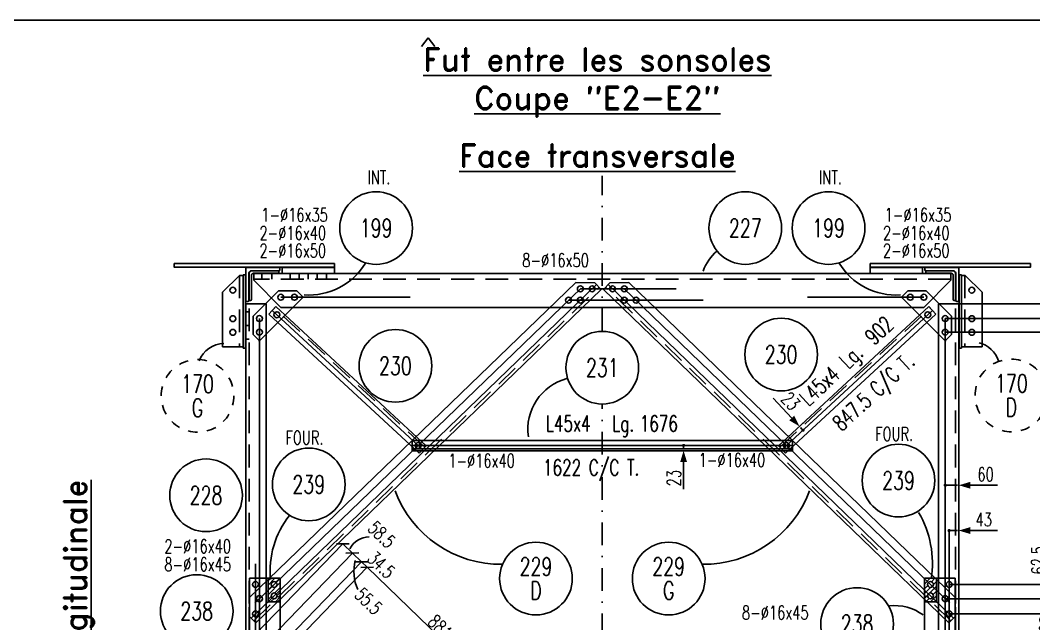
# Model space of a CAD drawing. Extents: x 512897 to 529117, y 6597 to 18077.
# Drawn here: x 522401 to 526864, y 15419 to 18077 of the extents above; entities that cross this region are included whole.
import ezdxf
from ezdxf.enums import TextEntityAlignment as Align

# ---------------------------------------------------------------- set-up
doc = ezdxf.new("R2010")
doc.units = 0
doc.header["$LTSCALE"] = 200
doc.header["$MEASUREMENT"] = 0
doc.linetypes.add('DASHDOT', pattern=[1, 0.5, -0.25, 0, -0.25])
doc.linetypes.add('DASHED', pattern=[0.75, 0.5, -0.25])
doc.layers.get('0').update_dxf_attribs({"linetype": 'CONTINUOUS'})
for name, color, linetype in [('ASSI', 6, 'CONTINUOUS'), ('BOLLINI_1', 7, 'CONTINUOUS'), ('BOLLINI_5', 7, 'CONTINUOUS'), ('FORI', 2, 'CONTINUOUS'), ('LINEA_ANG', 2, 'CONTINUOUS'), ('LINEE_PIASTRA', 2, 'CONTINUOUS'), ('LINEE_PIASTRE', 2, 'CONTINUOUS'), ('LM', 7, 'CONTINUOUS'), ('LP', 3, 'CONTINUOUS'), ('LS', 7, 'CONTINUOUS'), ('MZ', 6, 'DASHDOT'), ('PIASTRE', 5, 'CONTINUOUS'), ('QT_MAL', 7, 'CONTINUOUS'), ('QT_MPR', 7, 'CONTINUOUS'), ('TRAT-Y', 7, 'DASHED')]:
    doc.layers.add(name, color=color, linetype=linetype)
doc.styles.add('QUOTE', font='ROMANS8.SHX', dxfattribs={"width": 0.7})
doc.styles.add('RD', font='ROMAND8.SHX', dxfattribs={"width": 0.7})
doc.styles.add('RQL', font='ROMANS8.SHX', dxfattribs={"width": 0.7})
doc.styles.add('RS', font='ROMANS8.shx', dxfattribs={"width": 0.7})
doc.styles.get("Standard").update_dxf_attribs({"font": 'ROMANS8.SHX', "width": 0.7})
doc.dimstyles.new('FRECCE1', dxfattribs={"dimtxt": 60, "dimasz": 6.66, "dimexe": 0, "dimexo": 0, "dimgap": 1, "dimtad": 1, "dimzin": 0, "dimdsep": 46, "dimtxsty": 'RS', "dimblk1": 'QUOTP', "dimblk2": 'QUOTF', "dimsah": 1, "dimcen": 0, "dimclrd": 2, "dimclre": 2, "dimclrt": 7, "dimadec": 0, "dimazin": 0, "dimtfac": 1, "dimtix": 1, "dimtmove": 2, "dimatfit": 3, "dimldrblk": 'QUOTP', "dimfxl": 1, "dimtolj": 1, "dimtzin": 0, "dimarcsym": 0})
doc.dimstyles.new('TRATTO', dxfattribs={"dimscale": 0, "dimtxt": 60, "dimasz": 40, "dimexe": 0, "dimexo": 0, "dimgap": 5, "dimtad": 1, "dimrnd": 0.5, "dimdsep": 46, "dimtxsty": 'RS', "dimblk1": 'OBLIQUE', "dimblk2": 'OBLIQUE', "dimsah": 1, "dimcen": 0.09, "dimclrd": 2, "dimclre": 2, "dimclrt": 7, "dimadec": 0, "dimazin": 0, "dimtfac": 1, "dimtix": 1, "dimtmove": 2, "dimatfit": 3, "dimfxl": 1, "dimtolj": 1, "dimtzin": 0, "dimarcsym": 0})
pattern_1 = [(45, (842504.05, 20199.909), (-10.6066017, 10.6066017), [])]

# ---------------------------------------------------------------- blocks, each defined once
blk = doc.blocks.new('16')
blk.add_circle((0, 0), 1)
blk = doc.blocks.new('ASSE98')
blk.add_line((0, 0), (1, 0))
at = {"color": 7, "style": 'QUOTE', "width": 0.5, "flags": 1}
for tag, p in [('TI', (1.3831, 6.8273)), ('DI_S', (1.3831, 6.4218)), ('D_S', (1.3831, 6.0209)), ('E_S', (1.3831, 5.6806)), ('NFORI', (1.3645, 5.2979)), ('ALAR', (1.3635, 4.9325)), ('FAM', (1.3775, 4.5465)), ('ALA', (1.3831, 4.1926)), ('DISP2', (1.3831, 3.8497)), ('DISP1', (1.3831, 3.5069)), ('PINZAF', (1.3831, 3.164)), ('PINZAI', (1.3831, 2.8211)), ('TRP', (1.3831, 2.4783)), ('NP', (1.3831, 2.1354)), ('SV', (1.3831, 1.7926)), ('PESO', (1.3831, 1.4497)), ('QUA', (1.3831, 1.1069)), ('LUN', (1.3831, 0.764)), ('PROF', (1.3831, 0.4211)), ('POS', (1.3831, 0.0783))]:
    blk.add_attdef(tag, p, '', height=0.2, dxfattribs=at)
at = {"color": 7, "flags": 1}
for tag, p in [('LAV1', (3.0743, 6.8285)), ('LAV2', (3.0743, 6.4951)), ('LAV3', (3.0743, 6.1618)), ('LAV4', (3.0743, 5.8285)), ('LAV5', (3.0743, 5.4951)), ('LAV6', (3.0743, 5.1618)), ('LAV7', (3.0743, 4.8285)), ('LAV8', (3.0743, 4.4951)), ('LAV9', (3.0743, 4.1618)), ('LAV10', (3.0743, 3.8285))]:
    blk.add_attdef(tag, p, '', height=0.2, dxfattribs=at)
blk = doc.blocks.new('MRKR_98')
blk.add_point((0, 0))
at = {"color": 7, "style": 'QUOTE', "width": 0.5, "flags": 1}
for tag, p in [('TI', (3.73, 6.83)), ('AUX2', (3.71, 4.93)), ('NFORI', (3.72, 5.3)), ('DI_S', (3.73, 6.42)), ('D_S', (3.73, 6.02)), ('E_S', (3.73, 5.68)), ('FAM', (3.73, 4.55)), ('AUX1', (3.73, 4.19)), ('COMMESSA', (3.73, 3.85)), ('MD', (3.73, 3.51)), ('MP', (3.73, 3.16)), ('LARGHEZZA', (3.73, 2.82)), ('SPESSORE', (3.73, 2.48)), ('NP', (3.73, 2.14)), ('SV', (3.73, 1.79)), ('PESO', (3.73, 1.45)), ('QUA', (3.73, 1.11)), ('LUN', (3.73, 0.76)), ('PROF', (3.73, 0.42)), ('POS', (3.73, 0.08))]:
    blk.add_attdef(tag, p, '', height=0.2, dxfattribs=at)
at = {"color": 7, "flags": 1}
for tag, p in [('LAV1', (5.26, 6.88)), ('LAV2', (5.26, 6.55)), ('LAV3', (5.26, 6.21)), ('LAV4', (5.26, 5.88)), ('LAV5', (5.26, 5.55)), ('LAV6', (5.26, 5.21)), ('LAV7', (5.26, 4.88)), ('LAV8', (5.26, 4.55)), ('LAV9', (5.26, 4.21)), ('LAV10', (5.26, 3.88))]:
    blk.add_attdef(tag, p, '', height=0.2, dxfattribs=at)
blk = doc.blocks.new('_OBLIQUE')
at = {"color": 0, "linetype": 'ByBlock'}
blk.add_line((-0.5, -0.5), (0.5, 0.5), dxfattribs=at)
blk = doc.blocks.new('*D219')
at = {"layer": 'QT_MPR', "color": 2, "lineweight": -2, "transparency": 16777216}
for p, q in [((526491, 15462.7), (526984, 15462.7)), ((526984, 15372.7), (526984, 15462.7)), ((526491, 15372.7), (526984, 15372.7))]:
    blk.add_line(p, q, dxfattribs=at)
at = {"layer": 'QT_MPR', "color": 2, "lineweight": -2, "transparency": 16777216, "xscale": 40, "yscale": 40, "zscale": 40}
for p, rotation in [((526984, 15462.7), 90), ((526984, 15372.7), 270)]:
    blk.add_blockref('_OBLIQUE', p, dxfattribs=dict(at, rotation=rotation))
at = {"layer": 'QT_MPR', "color": 7, "transparency": 16777216, "insert": (526918.4, 15418.4), "char_height": 60, "attachment_point": 5, "rotation": 90, "style": 'RS'}
blk.add_mtext('\\A1;90', dxfattribs=at)
blk = doc.blocks.new('*D220')
at = {"layer": 'QT_MPR', "color": 2, "lineweight": -2, "transparency": 16777216}
for p, q in [((526474, 15529.2), (526984, 15529.2)), ((526984, 15462.7), (526984, 15529.2)), ((526491, 15462.7), (526984, 15462.7))]:
    blk.add_line(p, q, dxfattribs=at)
at = {"layer": 'QT_MPR', "color": 2, "lineweight": -2, "transparency": 16777216, "xscale": 40, "yscale": 40, "zscale": 40}
for p, rotation in [((526984, 15529.2), 90), ((526984, 15462.7), 270)]:
    blk.add_blockref('_OBLIQUE', p, dxfattribs=dict(at, rotation=rotation))
at = {"layer": 'QT_MPR', "color": 7, "transparency": 16777216, "insert": (527033.7, 15498.6), "char_height": 60, "attachment_point": 5, "rotation": 90, "style": 'RS'}
blk.add_mtext('\\A1;66.5', dxfattribs=at)
blk = doc.blocks.new('*D221')
at = {"layer": 'QT_MPR', "color": 2, "lineweight": -2, "transparency": 16777216}
for p, q in [((526491, 15591.9), (526984, 15591.9)), ((526984, 15529.2), (526984, 15591.9)), ((526474, 15529.2), (526984, 15529.2))]:
    blk.add_line(p, q, dxfattribs=at)
at = {"layer": 'QT_MPR', "color": 2, "lineweight": -2, "transparency": 16777216, "xscale": 40, "yscale": 40, "zscale": 40}
for p, rotation in [((526984, 15591.9), 90), ((526984, 15529.2), 270)]:
    blk.add_blockref('_OBLIQUE', p, dxfattribs=dict(at, rotation=rotation))
at = {"layer": 'QT_MPR', "color": 7, "transparency": 16777216, "insert": (526884.5, 15698.5), "char_height": 60, "attachment_point": 5, "rotation": 90, "style": 'RS'}
blk.add_mtext('\\A1;62.5', dxfattribs=at)
blk = doc.blocks.new('*D222')
at = {"layer": 'QT_MPR', "color": 2, "lineweight": -2, "transparency": 16777216}
for p, q in [((526474, 16702.7), (526984, 16702.7)), ((526984, 15591.9), (526984, 16702.7)), ((526491, 15591.9), (526984, 15591.9))]:
    blk.add_line(p, q, dxfattribs=at)
at = {"layer": 'QT_MPR', "color": 2, "lineweight": -2, "transparency": 16777216, "xscale": 40, "yscale": 40, "zscale": 40}
for p, rotation in [((526984, 16702.7), 90), ((526984, 15591.9), 270)]:
    blk.add_blockref('_OBLIQUE', p, dxfattribs=dict(at, rotation=rotation))
at = {"layer": 'QT_MPR', "color": 7, "transparency": 16777216, "insert": (526949, 16147.3), "char_height": 60, "attachment_point": 5, "rotation": 90, "style": 'RS'}
blk.add_mtext('\\A1;1111', dxfattribs=at)
blk = doc.blocks.new('*D223')
at = {"layer": 'QT_MPR', "color": 2, "lineweight": -2, "transparency": 16777216}
for p, q in [((526474, 16762.7), (526984, 16762.7)), ((526984, 16702.7), (526984, 16762.7)), ((526474, 16702.7), (526984, 16702.7))]:
    blk.add_line(p, q, dxfattribs=at)
at = {"layer": 'QT_MPR', "color": 2, "lineweight": -2, "transparency": 16777216, "xscale": 40, "yscale": 40, "zscale": 40}
for p, rotation in [((526984, 16762.7), 90), ((526984, 16702.7), 270)]:
    blk.add_blockref('_OBLIQUE', p, dxfattribs=dict(at, rotation=rotation))
at = {"layer": 'QT_MPR', "color": 7, "transparency": 16777216, "insert": (527035.8, 16709), "char_height": 60, "attachment_point": 5, "rotation": 90, "style": 'RS'}
blk.add_mtext('\\A1;60', dxfattribs=at)
blk = doc.blocks.new('*D225')
at = {"layer": 'QT_MPR', "color": 2, "lineweight": -2, "transparency": 16777216}
for p, q in [((526534, 16827.7), (526984, 16827.7)), ((526984, 16762.7), (526984, 16827.7)), ((526474, 16762.7), (526984, 16762.7))]:
    blk.add_line(p, q, dxfattribs=at)
at = {"layer": 'QT_MPR', "color": 2, "lineweight": -2, "transparency": 16777216, "xscale": 40, "yscale": 40, "zscale": 40}
for p, rotation in [((526984, 16827.7), 90), ((526984, 16762.7), 270)]:
    blk.add_blockref('_OBLIQUE', p, dxfattribs=dict(at, rotation=rotation))
at = {"layer": 'QT_MPR', "color": 7, "transparency": 16777216, "insert": (526943.2, 16879.6), "char_height": 60, "attachment_point": 5, "rotation": 90, "style": 'RS'}
blk.add_mtext('\\A1;65', dxfattribs=at)
blk = doc.blocks.new('QUOTP')
at = {"layer": 'ASSI', "color": 2, "const_width": 1.07}
blk.add_lwpolyline([(-0.53, 0, 1), (0.53, 0, 1)], format="xyb", close=True, dxfattribs=at)
blk = doc.blocks.new('QUOTF')
at = {"layer": 'LS', "color": 2}
blk.add_line((7.5, 0), (25.5, 0), dxfattribs=at)
blk.add_solid([(7.5, 2.25), (0, 0), (7.5, -2.25)], dxfattribs=at)
blk = doc.blocks.new('*D239')
at = {"layer": 'QT_MAL', "color": 2, "lineweight": -2, "transparency": 16777216}
for p, q in [((526491, 15830.6), (526491, 15829.3)), ((526497.7, 15829.3), (526527.4, 15829.3)), ((526534, 15830.6), (526534, 15829.3))]:
    blk.add_line(p, q, dxfattribs=at)
at = {"layer": 'QT_MAL', "color": 2, "lineweight": -2, "transparency": 16777216, "xscale": 6.66, "yscale": 6.66, "zscale": 6.66}
blk.add_blockref('QUOTF', (526534, 15829.3), dxfattribs=at)
at = {"layer": 'QT_MAL', "color": 2, "lineweight": -2, "transparency": 16777216, "xscale": 6.66, "yscale": 6.66, "zscale": 6.66, "rotation": 180}
blk.add_blockref('QUOTP', (526491, 15829.3), dxfattribs=at)
at = {"layer": 'QT_MAL', "color": 7, "transparency": 16777216, "insert": (526643.5, 15877.9), "char_height": 60, "attachment_point": 5, "style": 'RS'}
blk.add_mtext('\\A1;43', dxfattribs=at)
blk = doc.blocks.new('*D240')
at = {"layer": 'QT_MAL', "color": 2, "lineweight": -2, "transparency": 16777216}
for p, q in [((526474, 16031.7), (526474, 16028.7)), ((526480.7, 16028.7), (526527.4, 16028.7)), ((526534, 16031.7), (526534, 16028.7))]:
    blk.add_line(p, q, dxfattribs=at)
at = {"layer": 'QT_MAL', "color": 2, "lineweight": -2, "transparency": 16777216, "xscale": 6.66, "yscale": 6.66, "zscale": 6.66, "rotation": 180}
blk.add_blockref('QUOTP', (526474, 16028.7), dxfattribs=at)
at = {"layer": 'QT_MAL', "color": 2, "lineweight": -2, "transparency": 16777216, "xscale": 6.66, "yscale": 6.66, "zscale": 6.66}
blk.add_blockref('QUOTF', (526534, 16028.7), dxfattribs=at)
at = {"layer": 'QT_MAL', "color": 7, "transparency": 16777216, "insert": (526651.8, 16076.6), "char_height": 60, "attachment_point": 5, "style": 'RS'}
blk.add_mtext('\\A1;60', dxfattribs=at)
blk = doc.blocks.new('*D242')
at = {"layer": 'QT_MPR', "color": 2, "lineweight": -2, "transparency": 16777216}
for p, q in [((523437, 15372.7), (523821.4, 15770.7)), ((523821.4, 15770.7), (523863.4, 15730.2)), ((523454, 15306.2), (523863.4, 15730.2))]:
    blk.add_line(p, q, dxfattribs=at)
at = {"layer": 'QT_MPR', "color": 2, "lineweight": -2, "transparency": 16777216, "xscale": 40, "yscale": 40, "zscale": 40}
for p, rotation in [((523821.4, 15770.7), 136.0030162203348), ((523863.4, 15730.2), 316.0030162203348)]:
    blk.add_blockref('_OBLIQUE', p, dxfattribs=dict(at, rotation=rotation))
at = {"layer": 'QT_MPR', "color": 7, "transparency": 16777216, "insert": (523992.6, 15811.4), "char_height": 60, "attachment_point": 5, "rotation": 316.003, "style": 'RS'}
blk.add_mtext('\\A1;58.5', dxfattribs=at)
blk = doc.blocks.new('*D243')
at = {"layer": 'QT_MPR', "color": 2, "lineweight": -2, "transparency": 16777216}
for p, q in [((523454, 15306.2), (523863.4, 15730.2)), ((523863.4, 15730.2), (523903.4, 15691.6)), ((523519, 15293.5), (523903.4, 15691.6))]:
    blk.add_line(p, q, dxfattribs=at)
at = {"layer": 'QT_MPR', "color": 2, "lineweight": -2, "transparency": 16777216, "xscale": 40, "yscale": 40, "zscale": 40}
for p, rotation in [((523863.4, 15730.2), 136.0030162203348), ((523903.4, 15691.6), 316.0030162203348)]:
    blk.add_blockref('_OBLIQUE', p, dxfattribs=dict(at, rotation=rotation))
at = {"layer": 'QT_MPR', "color": 7, "transparency": 16777216, "insert": (523934.4, 15518.1), "char_height": 60, "attachment_point": 5, "rotation": 316.003, "style": 'RS'}
blk.add_mtext('\\A1;55.5', dxfattribs=at)
blk = doc.blocks.new('*D244')
at = {"layer": 'QT_MPR', "color": 2, "lineweight": -2, "transparency": 16777216}
for p, q in [((523519, 15293.5), (523903.4, 15691.6)), ((523519, 15243.5), (523928.4, 15667.4)), ((523903.4, 15691.6), (523928.4, 15667.4))]:
    blk.add_line(p, q, dxfattribs=at)
at = {"layer": 'QT_MPR', "color": 2, "lineweight": -2, "transparency": 16777216, "xscale": 40, "yscale": 40, "zscale": 40}
for p, rotation in [((523903.4, 15691.6), 136.0030162203348), ((523928.4, 15667.4), 316.0030162203348)]:
    blk.add_blockref('_OBLIQUE', p, dxfattribs=dict(at, rotation=rotation))
at = {"layer": 'QT_MPR', "color": 7, "transparency": 16777216, "insert": (523990.8, 15677.9), "char_height": 60, "attachment_point": 5, "rotation": 316.003, "style": 'RS'}
blk.add_mtext('\\A1;34.5', dxfattribs=at)
blk = doc.blocks.new('*D245')
at = {"layer": 'QT_MPR', "color": 2, "lineweight": -2, "transparency": 16777216}
for p, q in [((523519, 15243.5), (523928.4, 15667.4)), ((523928.4, 15667.4), (524562.3, 15055.3)), ((524153, 14631.3), (524562.3, 15055.3))]:
    blk.add_line(p, q, dxfattribs=at)
at = {"layer": 'QT_MPR', "color": 2, "lineweight": -2, "transparency": 16777216, "xscale": 40, "yscale": 40, "zscale": 40}
for p, rotation in [((523928.4, 15667.4), 136.0030162203348), ((524562.3, 15055.3), 316.0030162203348)]:
    blk.add_blockref('_OBLIQUE', p, dxfattribs=dict(at, rotation=rotation))
at = {"layer": 'QT_MPR', "color": 7, "transparency": 16777216, "insert": (524269.7, 15386.5), "char_height": 60, "attachment_point": 5, "rotation": 316.003, "style": 'RS'}
blk.add_mtext('\\A1;881.5', dxfattribs=at)
blk = doc.blocks.new('*D252')
at = {"layer": 'QT_MAL', "color": 2, "lineweight": -2, "transparency": 16777216}
for p, q in [((525330.7, 16204.1), (525321.9, 16204.1)), ((525321.9, 16197.4), (525321.9, 16187.7)), ((525330.7, 16181.1), (525321.9, 16181.1))]:
    blk.add_line(p, q, dxfattribs=at)
at = {"layer": 'QT_MAL', "color": 2, "lineweight": -2, "transparency": 16777216, "xscale": 6.66, "yscale": 6.66, "zscale": 6.66}
for name, p, rotation in [('QUOTP', (525321.9, 16204.1), 90), ('QUOTF', (525321.9, 16181.1), 270)]:
    blk.add_blockref(name, p, dxfattribs=dict(at, rotation=rotation))
at = {"layer": 'QT_MAL', "color": 7, "transparency": 16777216, "insert": (525279.1, 16060.1), "char_height": 60, "attachment_point": 5, "rotation": 90, "style": 'RS'}
blk.add_mtext('\\A1;23', dxfattribs=at)
blk = doc.blocks.new('*D253')
at = {"layer": 'QT_MAL', "color": 2, "lineweight": -2, "transparency": 16777216}
for p, q in [((525882.7, 16335), (525832.1, 16288.2)), ((525898.3, 16318.1), (525847.7, 16271.3)), ((525843.2, 16276.2), (525836.6, 16283.3))]:
    blk.add_line(p, q, dxfattribs=at)
at = {"layer": 'QT_MAL', "color": 2, "lineweight": -2, "transparency": 16777216, "xscale": 6.66, "yscale": 6.66, "zscale": 6.66}
for name, p, rotation in [('QUOTF', (525832.1, 16288.2), 132.785618851492), ('QUOTP', (525847.7, 16271.3), 312.7856188514921)]:
    blk.add_blockref(name, p, dxfattribs=dict(at, rotation=rotation))
at = {"layer": 'QT_MAL', "color": 7, "transparency": 16777216, "insert": (525793.2, 16399), "char_height": 60, "attachment_point": 5, "rotation": 312.7856, "style": 'RS'}
blk.add_mtext('\\A1;23', dxfattribs=at)
blk = doc.blocks.new('bull')
at = {"style": 'RS', "width": 0.7, "flags": 1}
for tag, p in [('NN', (-12.25, 0)), ('DIAMETRO', (0, -4.86)), ('SERRAGGIO', (0, -9.71)), ('LUNGHEZZA', (0, -14.57)), ('NB', (0, -19.43)), ('TIPO', (0, -24.12)), ('EL', (-0.14, -29))]:
    blk.add_attdef(tag, p, '', height=3, dxfattribs=at)
at = {"style": 'RS', "width": 0.7}
blk.add_attdef('BULLONE', (0, 0), '', height=3, dxfattribs=at)
blk = doc.blocks.new('www')
at = {"linetype": 'Continuous'}
for start, end in [(120, 135), (90, 105), (60, 75), (30, 45), (150, 165), (180, 195), (0, 15), (330, 345), (210, 225), (300, 315), (240, 255), (270, 285)]:
    blk.add_arc((0, 0), 8, start, end, dxfattribs=at)
at = {"color": 3, "style": 'RQL', "width": 0.7}
for tag, p in [('POS3', (0, 0.65)), ('POS2', (0, -4.63))]:
    blk.add_attdef(tag, text='', height=4, dxfattribs=at).set_placement(p, align=Align.CENTER)
at = {"style": 'RQL', "width": 0.7, "flags": 1}
blk.add_attdef('TIPO', text='', height=3, dxfattribs=at).set_placement((0, 0), align=Align.MIDDLE_CENTER)
blk = doc.blocks.new('xxx')
blk.add_circle((0, 0), 8)
at = {"color": 3, "style": 'RQL', "width": 0.7}
blk.add_attdef('POS', text='', height=4, dxfattribs=at).set_placement((0, 0), align=Align.MIDDLE)
at = {"color": 3, "style": 'RQL', "width": 0.7, "flags": 1}
blk.add_attdef('POS1', (-0.39, -5.42), '', height=2, dxfattribs=at)
at = {"style": 'RQL', "width": 0.7, "flags": 1}
blk.add_attdef('TIPO', (-0.39, -8.66), '', height=2, dxfattribs=at)
blk = doc.blocks.new('YYY')
blk.add_circle((0, 0), 8)
at = {"color": 3, "style": 'RQL', "width": 0.7}
for tag, p in [('POS3', (0, 0.65)), ('POS2', (0, -4.63))]:
    blk.add_attdef(tag, text='', height=4, dxfattribs=at).set_placement(p, align=Align.CENTER)
at = {"style": 'RQL', "width": 0.7, "flags": 1}
blk.add_attdef('TIPO', text='', height=3, dxfattribs=at).set_placement((0, 0), align=Align.MIDDLE_CENTER)

msp = doc.modelspace()

# ---------------------------------------------------------------- hatches: boundary and pattern name
at = {"layer": 'LS'}
h = msp.add_hatch(dxfattribs=at)
h.set_pattern_fill('_U', color=6, scale=15, angle=45, style=0, pattern_type=0)
h.set_pattern_definition(pattern_1)
edge = h.paths.add_edge_path(flags=16)
edge.add_arc((523519.021, 15591.923), 13, 0, 360)
edge = h.paths.add_edge_path(flags=16)
edge.add_arc((523519.021, 15541.88), 13, 0, 360)
h.paths.add_polyline_path([(523492.021, 15514.902), (523546.021, 15514.902), (523546.021, 15618.902), (523492.021, 15618.902)])
h = msp.add_hatch(dxfattribs=at)
h.set_pattern_fill('_U', color=6, scale=15, angle=45, style=0, pattern_type=0)
h.set_pattern_definition(pattern_1)
edge = h.paths.add_edge_path(flags=16)
edge.add_arc((526409.021, 15591.923), 13, 0, 360)
edge = h.paths.add_edge_path(flags=16)
edge.add_arc((526409.021, 15541.88), 13, 0, 360)
h.paths.add_polyline_path([(526436.021, 15514.902), (526382.021, 15514.902), (526382.021, 15618.902), (526436.021, 15618.902)])

# ---------------------------------------------------------------- linework, layer by layer
at = {"layer": 'LINEA_ANG'}
for p, q in [((526499.021, 16961.702), (523429.021, 16961.702)), ((523429.021, 16961.702), (523429.021, 16931.702)), ((526499.021, 16931.702), (526499.021, 16961.702)), ((523292.021, 16878.702), (523366.021, 16952.702)), ((523366.021, 16952.702), (523382.021, 16952.702)), ((523382.021, 16952.702), (523382.021, 16637.702)), ((524847.292, 16921.749), (523410.698, 15534.591)), ((523549.021, 16811.702), (523429.021, 16931.702)), ((524847.292, 16921.749), (524930.718, 16920.288)), ((524959.198, 16890.794), (524930.718, 16920.288)), ((524968.844, 16890.794), (524997.323, 16920.288)), ((525080.749, 16921.749), (524997.323, 16920.288)), ((525080.749, 16921.749), (526517.343, 15534.591)), ((526379.021, 16811.702), (526499.021, 16931.702)), ((526562.021, 16952.702), (526546.021, 16952.702)), ((526546.021, 16952.702), (526546.021, 16637.702)), ((526636.021, 16878.702), (526562.021, 16952.702)), ((523292.021, 16637.702), (523292.021, 16878.702)), ((523438.436, 15422.366), (524959.198, 16890.794)), ((526489.605, 15422.366), (524968.844, 16890.794)), ((526636.021, 16637.702), (526636.021, 16878.702)), ((523394.021, 14007.702), (523394.021, 16827.702)), ((523394.021, 16827.702), (523484.021, 16827.702)), ((523484.021, 16827.702), (523484.021, 14007.702)), ((526534.021, 16827.702), (526444.021, 16827.702)), ((526444.021, 16827.702), (526444.021, 14007.702)), ((526534.021, 14007.702), (526534.021, 16827.702)), ((523526.432, 16815.288), (523495.865, 16782.263)), ((523495.865, 16782.263), (524157.844, 16169.573)), ((524188.41, 16202.598), (523526.432, 16815.288)), ((523549.021, 16811.702), (526379.021, 16811.702)), ((525739.631, 16202.598), (526401.609, 16815.288)), ((526432.176, 16782.263), (525770.198, 16169.573)), ((526401.609, 16815.288), (526432.176, 16782.263)), ((523382.021, 16637.702), (523292.021, 16637.702)), ((526546.021, 16637.702), (526636.021, 16637.702)), ((524125.972, 16226.059), (524125.972, 16181.059)), ((525801.972, 16226.059), (524125.972, 16226.059)), ((524157.844, 16169.573), (524188.41, 16202.598)), ((525770.198, 16169.573), (525739.631, 16202.598)), ((525801.972, 16181.059), (525801.972, 16226.059)), ((524125.972, 16189.559), (525801.972, 16189.559)), ((524125.972, 16181.059), (525801.972, 16181.059)), ((523410.698, 15534.591), (523409.262, 15452.58)), ((526517.343, 15534.591), (526518.779, 15452.58)), ((523409.262, 15452.58), (523438.436, 15422.366)), ((526518.779, 15452.58), (526489.605, 15422.366))]:
    msp.add_line(p, q, dxfattribs=at)
at = {"layer": 'LINEE_PIASTRA'}
for p, q in [((523537.587, 16884.858), (523618.198, 16884.858)), ((526390.454, 16884.858), (526309.844, 16884.858)), ((523425.864, 16692.525), (523425.864, 16773.135)), ((526502.177, 16692.525), (526502.177, 16773.135))]:
    msp.add_line(p, q, dxfattribs=at)
at = {"layer": 'LINEE_PIASTRE'}
for p, q in [((523537.587, 16884.858), (523425.864, 16773.135)), ((523646.482, 16856.574), (523618.198, 16884.858)), ((526281.559, 16856.574), (526309.844, 16884.858)), ((526390.454, 16884.858), (526502.177, 16773.135)), ((523454.149, 16664.241), (523646.482, 16856.574)), ((526473.892, 16664.241), (526281.559, 16856.574)), ((523425.864, 16692.525), (523454.149, 16664.241)), ((526502.177, 16692.525), (526473.892, 16664.241)), ((523546.021, 15619.202), (523410.021, 15619.202)), ((523410.021, 15619.202), (523410.021, 15216.202)), ((523546.021, 15618.902), (523492.021, 15618.902)), ((523492.021, 15618.902), (523492.021, 15514.902)), ((523546.021, 15216.202), (523546.021, 15619.202)), ((523546.021, 15514.902), (523546.021, 15618.902)), ((526382.021, 15216.202), (526382.021, 15619.202)), ((526382.021, 15619.202), (526518.021, 15619.202)), ((526382.021, 15514.902), (526382.021, 15618.902)), ((526382.021, 15618.902), (526436.021, 15618.902)), ((526436.021, 15618.902), (526436.021, 15514.902)), ((526518.021, 15619.202), (526518.021, 15216.202)), ((523492.021, 15514.902), (523546.021, 15514.902)), ((526436.021, 15514.902), (526382.021, 15514.902))]:
    msp.add_line(p, q, dxfattribs=at)
at = {"layer": 'LP', "color": 6}
for centre, radius, start, end in [((525611.039, 16895.826), 216.998, 131.055199, 159.429743), ((523671.449, 17157.516), 291.249, 265.919615, 329.349689), ((526256.593, 17157.516), 291.249, 210.650311, 274.080385), ((524866.93, 16275.266), 230.896, 104.687829, 188.336892)]:
    msp.add_arc(centre, radius, start, end, dxfattribs=at)
at = {"layer": 'LS', "color": 3}
for p in [(524167.713, 17961.601), (524226.447, 17961.601)]:
    msp.add_line(p, (524197.08, 17998.603), dxfattribs=at)
at = {"layer": 'LS', "color": 6}
for p, q in [((523464.021, 16961.702), (523464.021, 16936.202)), ((523509.021, 16961.702), (523509.021, 16936.202)), ((523589.021, 16961.702), (523589.021, 16936.202)), ((523629.021, 16961.702), (523629.021, 16936.202)), ((523669.021, 16961.702), (523669.021, 16936.202)), ((523709.021, 16961.702), (523709.021, 16936.202)), ((523749.021, 16961.702), (523749.021, 16936.202)), ((524870.91, 16897.29), (523434.315, 15510.133)), ((525289.615, 16893.702), (524867.194, 16893.702)), ((525057.132, 16897.29), (526493.726, 15510.133)), ((524118.303, 16856.702), (523548.021, 16856.702)), ((525407.67, 16843.702), (524815.412, 16843.702)), ((526380.021, 16856.702), (525867.964, 16856.702)), ((523394.021, 16792.702), (523409.021, 16792.702)), ((523454.021, 16762.702), (523454.021, 14071.588)), ((526474.021, 16762.702), (526474.021, 14072.702)), ((523394.021, 16732.702), (523409.021, 16732.702)), ((523394.021, 16672.702), (523409.021, 16672.702)), ((526491.021, 15833.89), (526491.021, 15243.48)), ((523437.021, 15682.476), (523437.021, 15242.307))]:
    msp.add_line(p, q, dxfattribs=at)
at = {"layer": 'LS', "color": 8}
msp.add_lwpolyline([(512897.246, 18076.558), (512897.246, 6596.558), (525617.246, 6596.558), (525617.246, 8196.558), (529117.246, 8196.558), (529117.246, 18076.558), (512897.246, 18076.558)], close=True, dxfattribs=at)
at = {"layer": 'LS', "color": 2}
for points in [[(523784.173, 17004.702), (523079.173, 17004.702), (523079.173, 16988.702), (523784.173, 16988.702)], [(526143.868, 17004.702), (526848.868, 17004.702), (526848.868, 16988.702), (526143.868, 16988.702)], [(523784.173, 16987.702), (523554.021, 16987.702), (523554.021, 16961.702), (523784.173, 16961.702)], [(526143.868, 16987.702), (526374.021, 16987.702), (526374.021, 16961.702), (526143.868, 16961.702)], [(523393.021, 16954.819), (523383.021, 16954.819), (523383.021, 16632.819), (523393.021, 16632.819)], [(526535.021, 16954.819), (526545.021, 16954.819), (526545.021, 16632.819), (526535.021, 16632.819)]]:
    msp.add_lwpolyline(points, close=True, dxfattribs=at)
for points in [[(523394.021, 16987.702), (523394.021, 16837.702), (523402.771, 16837.702, 0.41421356), (523408.021, 16842.952), (523408.021, 16963.202, -0.41421356), (523418.521, 16973.702), (523538.771, 16973.702, 0.41421356), (523544.021, 16978.952), (523544.021, 16987.702)], [(523418.021, 16972.702), (523539.021, 16972.702), (523539.021, 16967.202, -0.41421356), (523534.521, 16962.702), (523428.021, 16962.702, 0.41421356), (523419.021, 16953.702), (523419.021, 16847.202, -0.41421356), (523414.521, 16842.702), (523409.021, 16842.702), (523409.021, 16963.702)], [(526534.021, 16987.702), (526534.021, 16837.702), (526525.271, 16837.702, -0.41421356), (526520.021, 16842.952), (526520.021, 16963.202, 0.41421356), (526509.521, 16973.702), (526389.271, 16973.702, -0.41421356), (526384.021, 16978.952), (526384.021, 16987.702)], [(526510.021, 16972.702), (526389.021, 16972.702), (526389.021, 16967.202, 0.41421356), (526393.521, 16962.702), (526500.021, 16962.702, -0.41421356), (526509.021, 16953.702), (526509.021, 16847.202, 0.41421356), (526513.521, 16842.702), (526519.021, 16842.702), (526519.021, 16963.702)]]:
    msp.add_lwpolyline(points, format="xyb", close=True, dxfattribs=at)
at = {"layer": 'LS', "color": 6}
for centre, radius, start, end in [((523297.454, 16536.085), 116.503, 90.156273, 159.481667), ((526595.874, 16542.344), 117.009, 16.881931, 76.311572), ((524517.636, 16178.966), 498.218, 200.604145, 270.748731), ((525410.405, 16178.966), 498.218, 269.251269, 339.395855), ((523892.68, 15652.569), 391.423, 141.5989, 185.758846), ((525971.141, 15684.234), 446.369, 351.215596, 30.225169), ((523937.789, 15706.26), 95.193, 90.391321, 153.472902), ((524064.174, 15649.086), 193.94, 165.694103, 204.110955), ((526250.64, 15288.844), 210.292, 53.351733, 96.219932)]:
    msp.add_arc(centre, radius, start, end, dxfattribs=at)
at = {"layer": 'MZ'}
for p, q in [((524964.021, 16706.573), (524964.021, 17390.792)), ((524964.021, 15164.174), (524964.021, 16386.605))]:
    msp.add_line(p, q, dxfattribs=at)
at = {"layer": 'TRAT-Y'}
for p, q in [((523367.021, 16952.702), (523367.021, 16637.702)), ((526499.021, 16936.202), (523429.021, 16936.202)), ((526561.021, 16952.702), (526561.021, 16637.702)), ((523428.711, 15432.437), (524949.473, 16900.865)), ((526499.33, 15432.437), (524978.568, 16900.865)), ((523409.021, 14007.702), (523409.021, 16827.702)), ((526519.021, 14007.702), (526519.021, 16827.702)), ((524182.636, 16196.36), (523520.658, 16809.05)), ((525745.405, 16196.36), (526407.383, 16809.05))]:
    msp.add_line(p, q, dxfattribs=at)

# ---------------------------------------------------------------- block references
at = {"layer": 'ASSI'}
for p, xscale, zscale, rotation in [((526499.021, 16961.702), 3070, 3070, 180), ((526545.021, 16954.819), 315, 315, 269.9999999999984), ((523394.021, 16827.702), 2820, 2820, 270.0000000000043), ((526534.021, 14007.702), 2820, 2820, 89.99999999999999)]:
    msp.add_blockref('ASSE98', p, dxfattribs=dict(at, xscale=xscale, zscale=zscale, rotation=rotation))
for p, xscale, rotation in [((523417.597, 15443.947), 2114, 43.99698377966516), ((524989.682, 16912.375), 2114, 316.0030162203391), ((524172.787, 16185.719), 902.0000000000001, 137.2143811485122)]:
    msp.add_blockref('ASSE98', p, dxfattribs=dict(at, xscale=xscale, rotation=rotation))
ref = msp.add_blockref('ASSE98', (526417.232, 16798.409), dxfattribs=dict(at, xscale=901.9999999999999, rotation=222.785618851492))
ref.add_attrib('PROF', 'L45x4', (525871.556, 16372.971), dxfattribs={"layer": '0', "color": 2, "height": 70, "rotation": 42.785619, "style": 'QUOTE', "width": 0.7})
ref.add_attrib('LUN', '902', (526160.265, 16642.325), dxfattribs={"layer": '0', "color": 2, "height": 70, "rotation": 42.785619, "style": 'QUOTE', "width": 0.7})
ref.add_attrib('PESO', '847.5 C/C T.', (526018.256, 16262.547), dxfattribs={"layer": '0', "color": 2, "height": 70, "rotation": 42.785619, "style": 'QUOTE', "width": 0.7})
ref.add_attrib('SV', 'Lg.', (526047.146, 16537.628), dxfattribs={"layer": '0', "color": 2, "height": 70, "rotation": 42.785619, "style": 'QUOTE', "width": 0.7})
ref = msp.add_blockref('ASSE98', (524125.972, 16204.059), dxfattribs=dict(at, xscale=1676, zscale=1676))
ref.add_attrib('PROF', 'L45x4', (524715.136, 16265.611), dxfattribs={"layer": '0', "color": 2, "height": 70, "style": 'QUOTE', "width": 0.7})
ref.add_attrib('LUN', '1676', (525128.823, 16265.611), dxfattribs={"layer": '0', "color": 2, "height": 70, "style": 'QUOTE', "width": 0.7})
ref.add_attrib('PESO', '1622 C/C T.', (524702.969, 16071.83), dxfattribs={"layer": '0', "color": 2, "height": 70, "style": 'QUOTE', "width": 0.7})
ref.add_attrib('SV', 'Lg.', (525007.246, 16265.611), dxfattribs={"layer": '0', "color": 2, "height": 70, "style": 'QUOTE', "width": 0.7})
at = {"layer": 'BOLLINI_1'}
ref = msp.add_blockref('xxx', (523967.746, 17161.541), dxfattribs=dict(at, xscale=-19.9980000000018, yscale=19.9980000000018, zscale=19.9980000000018))
ref.add_attrib('POS', '199', dxfattribs={"layer": '0', "color": 3, "height": 79.992, "style": 'RQL', "width": 0.7}).set_placement((523967.746, 17161.541), align=Align.MIDDLE)
at = {"layer": 'BOLLINI_1', "xscale": 19.9980000000018, "yscale": 19.9980000000018, "zscale": 19.9980000000018}
for p, values in [((525593.524, 17161.541), {'POS': '227'}), ((525960.295, 17161.541), {'POS': '199'}), ((525751.457, 16604.322), {'POS': '230'}), ((524052.892, 16554.808), {'POS': '230'}), ((524964.021, 16546.589), {'POS': '231'}), ((526268.25, 16049.432), {'POS': '239'}), ((523671.505, 16032.382), {'POS': '239'}), ((523219.017, 15984.448), {'POS': '228'}), ((523177.863, 15474.614), {'POS': '238'}), ((526085.968, 15417.702), {'POS': '238'})]:
    msp.add_blockref('xxx', p, dxfattribs=at).add_auto_attribs(values)
at = {"layer": 'BOLLINI_5', "xscale": 19.99970832477619, "yscale": 19.99970832471798, "zscale": 19.99970832474173}
msp.add_blockref('YYY', (524671.82, 15617.735), dxfattribs=at).add_auto_attribs({'POS3': '229', 'POS2': 'D'})
at = {"layer": 'BOLLINI_5'}
ref = msp.add_blockref('YYY', (525256.221, 15617.735), dxfattribs=dict(at, xscale=-19.99970832477619, yscale=19.99970832471798, zscale=19.99970832474173))
ref.add_attrib('POS3', '229', dxfattribs={"layer": '0', "color": 3, "height": 79.9988, "style": 'RQL', "width": 0.7}).set_placement((525256.221, 15630.674), align=Align.CENTER)
ref.add_attrib('POS2', 'G', dxfattribs={"layer": '0', "color": 3, "height": 79.999, "style": 'RQL', "width": 0.7}).set_placement((525256.221, 15525.128), align=Align.CENTER)
at = {"layer": 'FORI', "yscale": 13, "zscale": 13}
for p, xscale, rotation in [((523337.021, 16887.702), 13, 4.529944593000064), ((523548.021, 16856.702), 13, 4.529944592999999), ((523608.021, 16856.702), 13, 4.529944592999999), ((524867.194, 16893.702), 13, 358.996983777), ((524919.021, 16893.702), 13, 358.996983777), ((525009.021, 16893.702), -13, 1.003016223004236), ((525060.847, 16893.702), -13, 1.003016223004236), ((526320.021, 16856.702), -13, 355.4700554070042), ((526380.021, 16856.702), -13, 355.4700554070042), ((526591.021, 16887.702), -13, 355.4700554070042), ((524815.412, 16843.702), 13, 358.996983777), ((524867.239, 16843.702), 13, 358.996983777), ((525060.803, 16843.702), -13, 1.003016223004236), ((525112.629, 16843.702), -13, 1.003016223004236), ((523531.021, 16779.702), 13, 4.152613742999986), ((526397.021, 16779.702), -13, 355.8473862570043), ((523337.021, 16762.347), 13, 4.529944593000064), ((523454.021, 16762.702), 13, 4.529944592999999), ((526474.021, 16762.702), -13, 355.4700554070042), ((526591.021, 16762.347), -13, 355.4700554070042), ((523337.021, 16702.347), 13, 4.529944593000064), ((523454.021, 16702.702), 13, 4.529944592999999), ((526474.021, 16702.702), -13, 355.4700554070042), ((526591.021, 16702.347), -13, 355.4700554070042), ((523437.021, 15591.923), 13, 358.996983777), ((523519.021, 15591.923), 13, 358.996983777), ((526409.021, 15591.923), -13, 1.003016223004236), ((526491.021, 15591.923), -13, 1.003016223004236), ((523454.021, 15529.16), 13, 358.996983777), ((523519.021, 15541.88), 13, 358.996983777), ((526409.021, 15541.88), -13, 1.003016223004236), ((526474.021, 15529.16), -13, 1.003016223004236), ((523437.021, 15462.702), 13, 358.996983777), ((526491.021, 15462.702), -13, 1.003016223004236)]:
    msp.add_blockref('16', p, dxfattribs=dict(at, xscale=xscale, rotation=rotation))
at = {"layer": 'FORI', "xscale": 13, "yscale": 13, "zscale": 13}
for p in [(524152.972, 16204.059), (525775.069, 16204.059)]:
    msp.add_blockref('16', p, dxfattribs=at)
at = {"layer": 'LS', "color": 7, "xscale": 20, "yscale": 20, "zscale": 20}
for p, values in [((523461.875, 17189.653), {'BULLONE': '1-%%c16x35                '}), ((526207.491, 17189.653), {'BULLONE': '1-%%c16x35                '}), ((523454.149, 17109.653), {'BULLONE': '2-%%c16x40                '}), ((526199.765, 17109.653), {'BULLONE': '2-%%c16x40                '}), ((523454.149, 17031.858), {'BULLONE': '2-%%c16x50                '}), ((524611.494, 16990.038), {'BULLONE': '8-%%c16x50                '}), ((526199.765, 17031.858), {'BULLONE': '2-%%c16x50                '}), ((524285.428, 16106.544), {'BULLONE': '1-%%c16x40                '}), ((525387.953, 16110.454), {'BULLONE': '1-%%c16x40                '}), ((523035.498, 15730.391), {'BULLONE': '2-%%c16x40                '}), ((523035.498, 15650.391), {'BULLONE': '8-%%c16x45                '}), ((525578.979, 15438.062), {'BULLONE': '8-%%c16x45                '})]:
    msp.add_blockref('bull', p, dxfattribs=at).add_auto_attribs(values)
at = {"layer": 'LS', "color": 6}
ref = msp.add_blockref('www', (523181.474, 16422.266), dxfattribs=dict(at, xscale=-19.99999999999997, yscale=19.99999999999997, zscale=19.99999999999996))
ref.add_attrib('POS3', '170', dxfattribs={"layer": '0', "color": 3, "height": 80, "style": 'RQL', "width": 0.7}).set_placement((523181.474, 16435.205), align=Align.CENTER)
ref.add_attrib('POS2', 'G', dxfattribs={"layer": '0', "color": 3, "height": 80, "style": 'RQL', "width": 0.7}).set_placement((523181.474, 16329.657), align=Align.CENTER)
ref = msp.add_blockref('www', (526765.474, 16424.266), dxfattribs=dict(at, xscale=-19.99999999999997, yscale=19.99999999999997, zscale=19.99999999999996))
ref.add_attrib('POS3', '170', dxfattribs={"layer": '0', "color": 3, "height": 80, "style": 'RQL', "width": 0.7}).set_placement((526765.474, 16437.205), align=Align.CENTER)
ref.add_attrib('POS2', 'D', dxfattribs={"layer": '0', "color": 3, "height": 80, "style": 'RQL', "width": 0.7}).set_placement((526765.474, 16331.657), align=Align.CENTER)
at = {"layer": 'PIASTRE', "xscale": 20, "yscale": 20, "zscale": 20}
for p, rotation in [((523454.149, 16664.241), 45.00000000000002), ((526473.892, 16664.241), 315.0000000000042)]:
    msp.add_blockref('MRKR_98', p, dxfattribs=dict(at, rotation=rotation))
for p in [(523492.021, 15514.902), (526436.021, 15514.902)]:
    msp.add_blockref('MRKR_98', p, dxfattribs=at)

# ---------------------------------------------------------------- texts
at = {"layer": 'LM', "style": 'RS', "width": 0.7}
for p in [(523568.752, 16207.892), (526165.496, 16224.942)]:
    msp.add_text('FOUR.', height=60, dxfattribs=at).set_placement(p)
at = {"layer": 'LS', "color": 3, "style": 'RD'}
for s, p in [('%%UFut entre les sonsoles', (524942.306, 17903.848, -2509.509)), ('%%UCoupe "E2-E2"', (524942.306, 17717.572, -2509.509)), ('%%UFace transversale', (524942.306, 17480.509, -2509.509))]:
    msp.add_text(s, height=100, dxfattribs=at).set_placement(p, align=Align.MIDDLE)
at = {"layer": 'LS', "color": 7, "style": 'RS', "width": 0.7}
for p in [(523930.212, 17354.549), (525918.176, 17354.549)]:
    msp.add_text('INT.', height=60, dxfattribs=at).set_placement(p)
at = {"layer": 'LS', "color": 3, "style": 'RD'}
msp.add_text('%%UFace longitudinale', height=100, rotation=90, dxfattribs=at).set_placement((522659.175, 15422.852, -2509.509), align=Align.MIDDLE)

# ---------------------------------------------------------------- dimensions: what is measured, and where the dimension line sits
at = {"layer": 'QT_MAL'}
for base, p1, p2, angle, picture, middle in [((525832.095, 16288.178), (525898.311, 16318.124), (525882.688, 16335.004), 312.785619, '*D253', (525793.188, 16398.964)), ((525321.876, 16181.059), (525330.671, 16204.059), (525330.671, 16181.059), 90, '*D252', (525279.069, 16060.11))]:
    dim = msp.add_linear_dim(base=base, p1=p1, p2=p2, angle=angle, text='23', dimstyle='FRECCE1', dxfattribs=at)
    dim.commit()
    dim.dimension.update_dxf_attribs({"geometry": picture, "text_midpoint": middle, "dimtype": 160})
for base, p1, p2, text, picture, middle in [((526534.021, 16028.672), (526474.021, 16031.677), (526534.021, 16031.677), '60', '*D240', (526651.78, 16076.623)), ((526534.021, 15829.283), (526491.021, 15830.646), (526534.021, 15830.646), '43', '*D239', (526643.537, 15877.894))]:
    dim = msp.add_linear_dim(base=base, p1=p1, p2=p2, text=text, dimstyle='FRECCE1', dxfattribs=at)
    dim.commit()
    dim.dimension.update_dxf_attribs({"geometry": picture, "text_midpoint": middle, "dimtype": 160})
at = {"layer": 'QT_MPR'}
for base, p1, p2, angle, text, picture, middle in [((526984.021, 16827.702), (526474.021, 16762.702), (526534.021, 16827.702), 90, '65', '*D225', (526943.199, 16879.62)), ((526984.021, 16762.702), (526474.021, 16702.702), (526474.021, 16762.702), 90, '60', '*D223', (527035.8, 16709.007)), ((526984.021, 16702.702), (526491.021, 15591.923), (526474.021, 16702.702), 90, '1111', '*D222', (526949.021, 16147.313)), ((523863.366, 15730.178), (523437.021, 15372.702), (523454.021, 15306.244), 316.003016, '58.5', '*D242', (523992.578, 15811.441)), ((523928.366, 15667.414), (523519.021, 15293.524), (523519.021, 15243.48), 316.003016, '34.5', '*D244', (523990.761, 15677.936)), ((526984.021, 15591.923), (526474.021, 15529.16), (526491.021, 15591.923), 90, '62.5', '*D221', (526884.463, 15698.477)), ((523903.359, 15691.56), (523454.021, 15306.244), (523519.021, 15293.524), 316.003016, '55.5', '*D243', (523934.413, 15518.093)), ((524562.317, 15055.279), (523519.021, 15243.48), (524152.972, 14631.345), 316.003016, '881.5', '*D245', (524269.653, 15386.525)), ((526984.021, 15529.16), (526491.021, 15462.702), (526474.021, 15529.16), 90, '66.5', '*D220', (527033.658, 15498.562)), ((526984.021, 15462.702), (526491.021, 15372.702), (526491.021, 15462.702), 90, '90', '*D219', (526918.371, 15418.37))]:
    dim = msp.add_linear_dim(base=base, p1=p1, p2=p2, angle=angle, text=text, dimstyle='TRATTO', override={"dimscale": 1}, dxfattribs=at)
    dim.commit()
    dim.dimension.update_dxf_attribs({"geometry": picture, "text_midpoint": middle, "dimtype": 160})

doc.saveas('drawing.dxf')
